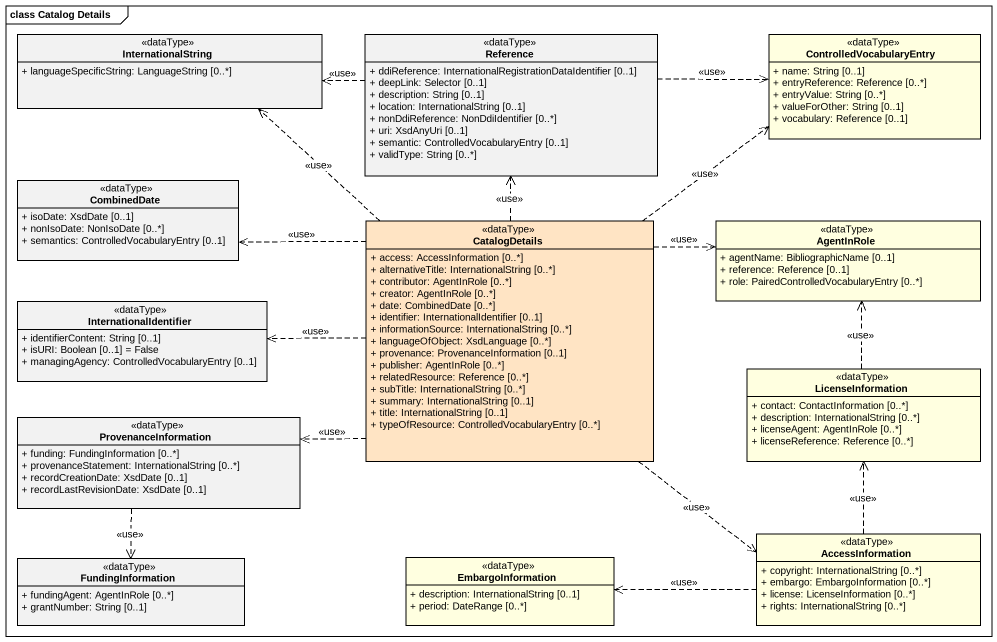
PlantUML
@startuml
mainframe class Catalog Details
hide circle
hide empty members
skinparam classAttributeIconSize 0
class InternationalString <<dataType>> {
  + languageSpecificString: LanguageString [0..*]
}
class Reference <<dataType>> {
  + ddiReference: InternationalRegistrationDataIdentifier [0..1]
  + deepLink: Selector [0..1]
  + description: String [0..1]
  + location: InternationalString [0..1]
  + nonDdiReference: NonDdiIdentifier [0..*]
  + uri: XsdAnyUri [0..1]
  + semantic: ControlledVocabularyEntry [0..1]
  + validType: String [0..*]
}
class ControlledVocabularyEntry <<dataType>> #FFFFE0 {
  + name: String [0..1]
  + entryReference: Reference [0..*]
  + entryValue: String [0..*]
  + valueForOther: String [0..1]
  + vocabulary: Reference [0..1]
}
class CombinedDate <<dataType>> {
  + isoDate: XsdDate [0..1]
  + nonIsoDate: NonIsoDate [0..*]
  + semantics: ControlledVocabularyEntry [0..1]
}
class CatalogDetails <<dataType>> #FFE4C4 {
  + access: AccessInformation [0..*]
  + alternativeTitle: InternationalString [0..*]
  + contributor: AgentInRole [0..*]
  + creator: AgentInRole [0..*]
  + date: CombinedDate [0..*]
  + identifier: InternationalIdentifier [0..1]
  + informationSource: InternationalString [0..*]
  + languageOfObject: XsdLanguage [0..*]
  + provenance: ProvenanceInformation [0..1]
  + publisher: AgentInRole [0..*]
  + relatedResource: Reference [0..*]
  + subTitle: InternationalString [0..*]
  + summary: InternationalString [0..1]
  + title: InternationalString [0..1]
  + typeOfResource: ControlledVocabularyEntry [0..*]
}
class AgentInRole <<dataType>> #FFFFE0 {
  + agentName: BibliographicName [0..1]
  + reference: Reference [0..1]
  + role: PairedControlledVocabularyEntry [0..*]
}
class InternationalIdentifier <<dataType>> {
  + identifierContent: String [0..1]
  + isURI: Boolean [0..1] = False
  + managingAgency: ControlledVocabularyEntry [0..1]
}
class LicenseInformation <<dataType>> #FFFFE0 {
  + contact: ContactInformation [0..*]
  + description: InternationalString [0..*]
  + licenseAgent: AgentInRole [0..*]
  + licenseReference: Reference [0..*]
}
class ProvenanceInformation <<dataType>> {
  + funding: FundingInformation [0..*]
  + provenanceStatement: InternationalString [0..*]
  + recordCreationDate: XsdDate [0..1]
  + recordLastRevisionDate: XsdDate [0..1]
}
class AccessInformation <<dataType>> #FFFFE0 {
  + copyright: InternationalString [0..*]
  + embargo: EmbargoInformation [0..*]
  + license: LicenseInformation [0..*]
  + rights: InternationalString [0..*]
}
class FundingInformation <<dataType>> {
  + fundingAgent: AgentInRole [0..*]
  + grantNumber: String [0..1]
}
class EmbargoInformation <<dataType>> #FFFFE0 {
  + description: InternationalString [0..1]
  + period: DateRange [0..*]
}
Reference .left.> InternationalString : <<use>>
Reference .right.> ControlledVocabularyEntry : <<use>>
CatalogDetails .up.> InternationalString : <<use>>
CatalogDetails .up.> Reference : <<use>>
CatalogDetails .up.> ControlledVocabularyEntry : <<use>>
CatalogDetails .left.> CombinedDate : <<use>>
CatalogDetails .right.> AgentInRole : <<use>>
CatalogDetails .left.> InternationalIdentifier : <<use>>
CatalogDetails .left.> ProvenanceInformation : <<use>>
CatalogDetails ..> AccessInformation : <<use>>
LicenseInformation .up.> AgentInRole : <<use>>
ProvenanceInformation ..> FundingInformation : <<use>>
AccessInformation .up.> LicenseInformation : <<use>>
AccessInformation .left.> EmbargoInformation : <<use>>
@enduml
